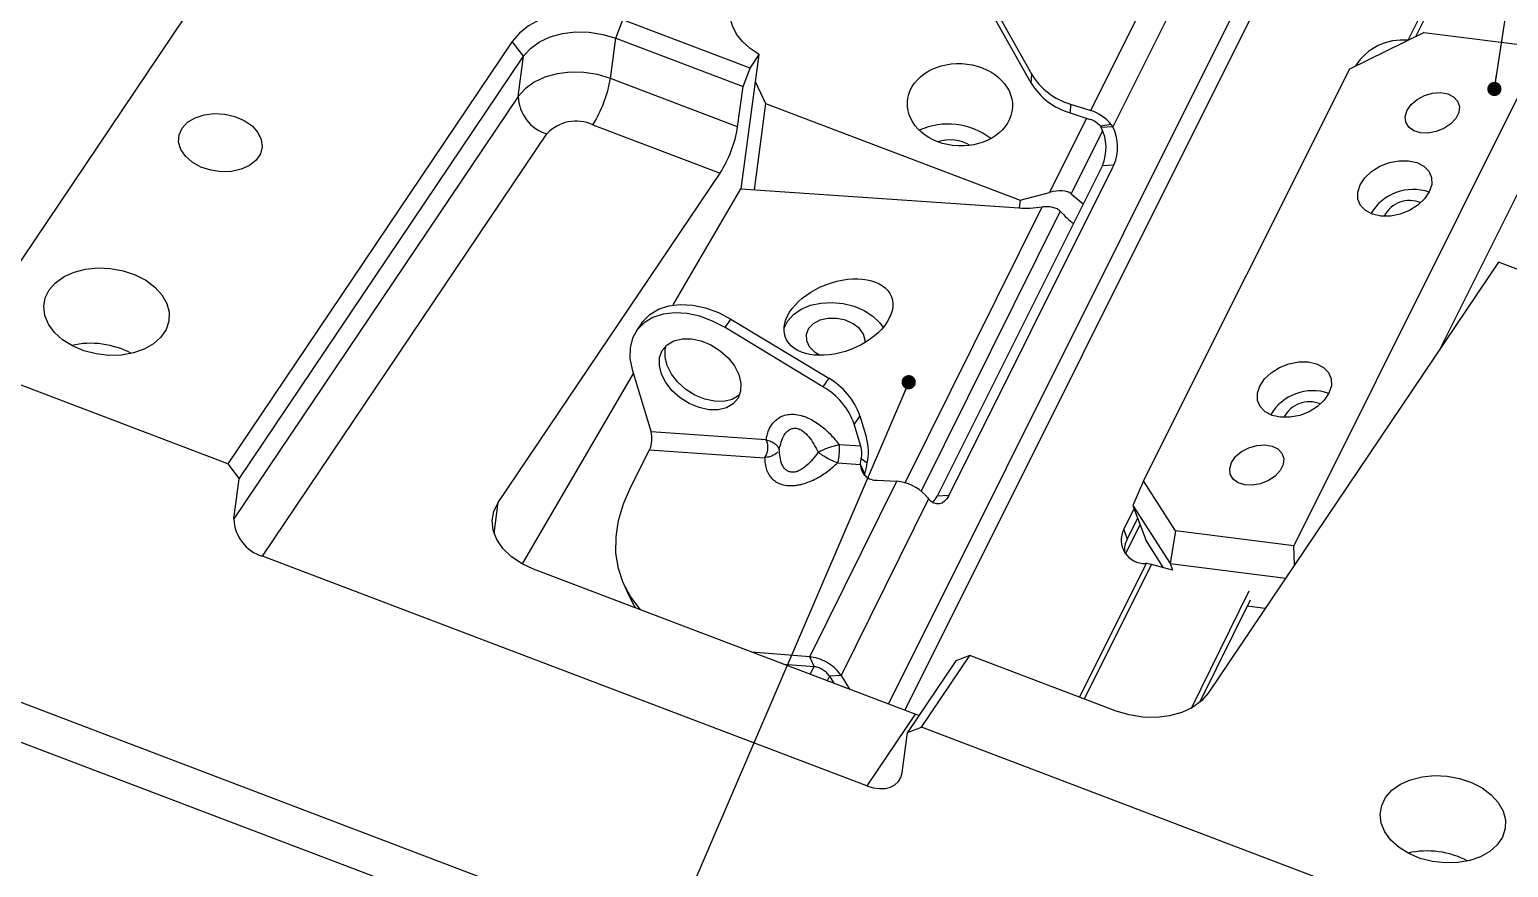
# Model space of a CAD drawing. Header units: millimetres. Extents: x 5 to 1533, y -1183 to 895.
# Drawn here: x 975 to 1080.6, y 170.4 to 230.2 of the extents above; entities that cross this region are included whole.
import ezdxf

# ---------------------------------------------------------------- set-up
doc = ezdxf.new("R2010")
doc.units = ezdxf.units.MM
doc.dimstyles.new('SLDDIMSTYLE2', dxfattribs={"dimtxt": 0.18, "dimasz": 1.016, "dimexe": 0, "dimexo": 0.0625, "dimgap": 0, "dimtad": 0, "dimtih": 1, "dimtoh": 1, "dimdec": 0, "dimrnd": 1e-09, "dimzin": 0, "dimdsep": 46, "dimtxsty": 'Standard', "dimblk1": 'DOT', "dimblk2": 'DOT', "dimsah": 1, "dimcen": 0.09, "dimadec": 0, "dimazin": 0, "dimtfac": 1.016, "dimtdec": 0, "dimtofl": 0, "dimtmove": 0, "dimatfit": 3, "dimldrblk": 'DOT', "dimfxl": 1, "dimfrac": 2, "dimtolj": 1, "dimtzin": 0, "dimarcsym": 0})

# ---------------------------------------------------------------- blocks, each defined once
blk = doc.blocks.new('_Dot')
at = {"color": 0, "linetype": 'ByBlock', "lineweight": -2}
blk.add_line((-0.5, 0), (-1, 0), dxfattribs=at)
at = {"color": 0, "linetype": 'ByBlock', "const_width": 0.5}
blk.add_lwpolyline([(-0.25, 0, 1), (0.25, 0, 1)], format="xyb", close=True, dxfattribs=at)

msp = doc.modelspace()

# ---------------------------------------------------------------- linework, layer by layer
at = {"color": 7, "linetype": 'Continuous', "lineweight": 25}
for p, q in [((969.581, 206.634), (1018.32, 279.007)), ((1073.393, 229.448), (1078.783, 240.224)), ((1050.733, 224.428), (1057.836, 238.65)), ((1059.416, 237.505), (1052.308, 223.274)), ((1046.486, 226.383), (1043.51, 231.671)), ((1043.547, 232.298), (1046.523, 227.01)), ((1016.816, 229.594), (1017.318, 230.916)), ((1026.406, 227.465), (1017.318, 230.916)), ((1009.428, 229.369), (989.12, 199.213)), ((1010.241, 228.304), (1009.428, 229.369)), ((1016.434, 226.718), (1016.816, 229.594)), ((1016.816, 229.594), (1025.904, 226.143)), ((1069.23, 227.419), (1074.53, 229.994)), ((1073.403, 229.447), (1073.393, 229.448)), ((1073.403, 229.447), (1073.393, 229.448)), ((1074.53, 229.994), (1082.978, 228.931)), ((989.933, 198.149), (1010.241, 228.304)), ((1009.859, 225.428), (1010.241, 228.304)), ((1025.782, 218.844), (1027.056, 228.43)), ((1026.406, 227.465), (1027.056, 228.43)), ((1082.978, 228.931), (1065.235, 193.362)), ((1025.904, 226.143), (1026.406, 227.465)), ((1054.51, 197.988), (1069.23, 227.419)), ((1025.522, 223.266), (1016.434, 226.718)), ((1025.522, 223.266), (1025.904, 226.143)), ((1026.795, 226.467), (1027.512, 224.927)), ((1046.486, 226.383), (1046.523, 227.01)), ((1009.859, 225.428), (989.551, 195.273)), ((1027.512, 224.927), (1026.696, 218.781)), ((1027.512, 224.927), (1045.688, 218.024)), ((1084.879, 225.865), (1075.688, 207.44)), ((1049.295, 224.893), (1049.258, 224.265)), ((1049.258, 224.265), (1050.695, 223.801)), ((1049.295, 224.893), (1050.733, 224.428)), ((1015.18, 223.412), (1024.267, 219.961)), ((1052.198, 223.44), (1051.428, 223.307)), ((1052.308, 223.274), (1051.482, 223.222)), ((991.584, 192.612), (1011.892, 222.767)), ((1008.427, 196.439), (1024.267, 219.961)), ((1051.447, 220.268), (1039.773, 196.897)), ((1052.273, 220.321), (1040.6, 196.949)), ((1051.567, 220.509), (1051.447, 220.268)), ((1051.567, 220.509), (1052.394, 220.562)), ((1052.394, 220.562), (1052.273, 220.321)), ((1020.919, 210.551), (1025.75, 218.846)), ((1025.75, 218.846), (1045.615, 217.475)), ((1045.688, 218.024), (1047.78, 218.591)), ((1045.688, 218.024), (1045.615, 217.475)), ((1049.344, 218.49), (1050.204, 217.779)), ((1079.842, 213.608), (1059.127, 182.849)), ((1098.472, 206.532), (1079.842, 213.608)), ((1018.687, 209.279), (1018.281, 208.676)), ((1018.687, 209.279), (1018.281, 208.676)), ((1024.623, 208.945), (1025.03, 209.548)), ((1025.03, 209.548), (1032.021, 205.319)), ((1031.615, 204.716), (1024.623, 208.945)), ((989.12, 199.213), (969.581, 206.634)), ((1017.994, 205.938), (1019.325, 201.536)), ((1010.151, 192.061), (1018.075, 205.669)), ((1032.021, 205.319), (1031.615, 204.716)), ((1034.252, 202.645), (1033.846, 202.042)), ((1034.322, 200.469), (1033.846, 202.042)), ((1034.252, 202.645), (1034.728, 201.072)), ((1019.335, 201.503), (1019.325, 201.536)), ((1027.555, 200.936), (1019.335, 201.503)), ((1027.555, 200.936), (1019.335, 201.503)), ((1017.896, 197.566), (1019.23, 200.209)), ((1019.23, 200.209), (1027.45, 199.641)), ((1034.322, 200.469), (1032.766, 200.576)), ((989.12, 199.213), (989.933, 198.149)), ((1032.66, 199.282), (1034.301, 199.169)), ((1034.602, 198.478), (1034.301, 199.169)), ((1034.778, 199.267), (1034.347, 199.567)), ((989.551, 195.273), (989.933, 198.149)), ((1030.676, 185.425), (1036.894, 197.963)), ((1034.596, 198.382), (1034.602, 198.478)), ((1035.487, 198.051), (1036.894, 197.963)), ((1054.51, 197.988), (1053.751, 196.247)), ((1056.782, 194.426), (1054.51, 197.988)), ((1039.158, 196.702), (1032.907, 184.1)), ((1040.6, 196.949), (1039.773, 196.897)), ((1053.089, 194.524), (1053.835, 196.016)), ((1053.751, 196.247), (1056.4, 192.095)), ((1053.751, 196.247), (1054.656, 193.775)), ((1053.089, 194.524), (1053.342, 193.835)), ((1053.217, 192.786), (1054.257, 194.865)), ((1053.342, 193.835), (1054.088, 195.326)), ((1056.782, 194.426), (1056.4, 192.095)), ((1065.235, 193.362), (1056.782, 194.426)), ((1055.922, 191.791), (1054.656, 193.775)), ((1065.292, 192.003), (1065.235, 193.362)), ((1034.752, 176.217), (991.584, 192.612)), ((1038.204, 181.343), (1010.94, 191.698)), ((1054.707, 192.089), (1054.639, 192.097)), ((1055.074, 192.019), (1054.707, 192.089)), ((1055.074, 192.019), (1054.707, 192.089)), ((1056.574, 191.616), (1055.074, 192.019)), ((1056.4, 192.095), (1064.655, 191.057)), ((1056.4, 192.095), (1056.577, 191.611)), ((1017.368, 190.662), (1017.669, 189.971)), ((1017.368, 190.662), (1017.669, 189.971)), ((1057.921, 181.779), (1062.047, 190.142)), ((1062.117, 189.489), (1058.51, 182.178)), ((1063.191, 188.883), (1061.898, 189.046)), ((1148.473, 116.03), (966.714, 185.061)), ((1030.676, 185.425), (1026.531, 185.777)), ((1028.788, 184.92), (1030.977, 184.734)), ((1030.977, 184.734), (1030.676, 185.425)), ((1041.097, 185.155), (1037.645, 180.028)), ((1038.649, 180.402), (1042.101, 185.529)), ((1042.101, 185.529), (1041.097, 185.155)), ((1052.553, 181.559), (1042.101, 185.529)), ((1032.907, 184.1), (1032.081, 184.047)), ((1032.081, 184.047), (1032.384, 183.554)), ((1032.907, 184.1), (1033.503, 183.129)), ((1148.114, 113.333), (966.356, 182.364)), ((1038.204, 181.343), (1034.752, 176.217)), ((1038.471, 181.255), (1038.204, 181.343)), ((1037.263, 177.152), (1037.645, 180.028)), ((1037.645, 180.028), (1038.649, 180.402)), ((1151.339, 137.603), (1038.649, 180.402))]:
    msp.add_line(p, q, dxfattribs=at)
at = {"color": 8, "linetype": 'Continuous', "lineweight": 25}
for p, q in [((1066.38, 242.314), (1036.29, 182.07)), ((1067.441, 241.641), (1037.464, 181.624)), ((1079.151, 240.156), (1073.92, 229.698)), ((1073.395, 229.442), (1073.393, 229.448)), ((1050.426, 223.888), (1047.78, 218.591)), ((1049.344, 218.49), (1051.592, 222.99)), ((1037.486, 197.856), (1047.261, 217.565)), ((1048.555, 217.26), (1038.632, 197.255)), ((1008.134, 194.234), (1008.427, 196.439)), ((1049.937, 182.553), (1054.707, 192.089)), ((1055.074, 192.019), (1050.275, 182.425)), ((1055.074, 192.019), (1050.275, 182.425)), ((1030.707, 184.191), (1030.977, 184.734)), ((1032.081, 184.047), (1031.923, 183.729))]:
    msp.add_line(p, q, dxfattribs=at)
at = {"color": 7, "linetype": 'Continuous', "lineweight": 25, "flags": 128}
for points in [[(1027.056, 228.43), (1026.409, 228.859), (1025.866, 229.352), (1025.442, 229.894), (1025.15, 230.469), (1024.999, 231.062), (1024.993, 231.653), (1025.131, 232.227), (1025.411, 232.766)], [(1017.318, 230.916), (1016.334, 231.221), (1015.306, 231.406), (1014.265, 231.467), (1013.243, 231.401), (1012.27, 231.21), (1011.377, 230.901), (1010.59, 230.481), (1009.934, 229.966), (1009.428, 229.369)], [(1010.241, 228.304), (1010.725, 228.86), (1011.364, 229.327), (1012.135, 229.689), (1013.008, 229.931), (1013.949, 230.045), (1014.923, 230.025), (1015.891, 229.873), (1016.816, 229.594)], [(1016.434, 226.718), (1015.508, 226.996), (1014.54, 227.149), (1013.567, 227.168), (1012.626, 227.055), (1011.753, 226.812), (1010.982, 226.451), (1010.343, 225.983), (1009.859, 225.428)], [(1073.329, 224.45), (1073.62, 224.865), (1074.045, 225.227), (1074.566, 225.504), (1075.136, 225.67), (1075.706, 225.711), (1076.225, 225.624), (1076.645, 225.417), (1076.931, 225.106), (1077.057, 224.721), (1077.01, 224.296), (1076.797, 223.868), (1076.435, 223.475), (1075.956, 223.152), (1075.404, 222.928), (1074.827, 222.823), (1074.277, 222.846), (1073.802, 222.995), (1073.445, 223.257), (1073.237, 223.609), (1073.197, 224.018), (1073.329, 224.45)], [(985.855, 223.174), (986.244, 223.592), (986.78, 223.918), (987.428, 224.132), (988.15, 224.221), (988.898, 224.179), (989.627, 224.009), (990.29, 223.722), (990.845, 223.335), (991.258, 222.873), (991.504, 222.364), (991.565, 221.842), (991.439, 221.338), (991.134, 220.885), (990.668, 220.51), (990.071, 220.238), (989.381, 220.085), (988.64, 220.061), (987.896, 220.167), (987.194, 220.398), (986.58, 220.738), (986.092, 221.166), (985.76, 221.655), (985.606, 222.174), (985.638, 222.692), (985.855, 223.174)], [(1069.967, 219.132), (1070.306, 219.635), (1070.791, 220.086), (1071.388, 220.454), (1072.056, 220.715), (1072.751, 220.851), (1073.424, 220.853), (1074.03, 220.72), (1074.528, 220.461), (1074.883, 220.094), (1075.072, 219.645), (1075.081, 219.143), (1074.91, 218.623), (1074.571, 218.12), (1074.086, 217.669), (1073.49, 217.301), (1072.821, 217.039), (1072.127, 216.903), (1071.453, 216.902), (1070.847, 217.035), (1070.35, 217.294), (1069.994, 217.661), (1069.806, 218.11), (1069.796, 218.612), (1069.967, 219.132)], [(976.369, 211.63), (976.821, 212.144), (977.421, 212.574), (978.146, 212.902), (978.966, 213.114), (979.846, 213.201), (980.752, 213.161), (981.646, 212.994), (982.491, 212.708), (983.253, 212.315), (983.9, 211.829), (984.407, 211.272), (984.752, 210.666), (984.921, 210.036), (984.908, 209.407), (984.712, 208.806), (984.342, 208.257), (983.813, 207.782), (983.147, 207.401), (982.371, 207.13), (981.516, 206.98), (980.619, 206.956), (979.714, 207.06), (978.84, 207.287), (978.033, 207.629), (977.324, 208.071), (976.744, 208.595), (976.316, 209.18), (976.058, 209.801), (975.98, 210.434), (976.085, 211.052), (976.369, 211.63)], [(1018.687, 209.279), (1018.76, 209.382), (1019.248, 209.881), (1019.869, 210.256), (1020.604, 210.496), (1021.427, 210.592), (1022.311, 210.541), (1023.227, 210.345), (1024.143, 210.01), (1025.03, 209.548)], [(1018.687, 209.279), (1018.76, 209.382), (1019.248, 209.881), (1019.869, 210.256), (1020.604, 210.496), (1021.427, 210.592), (1022.311, 210.541), (1023.227, 210.345), (1024.143, 210.01), (1025.03, 209.548)], [(1029.102, 209.425), (1029.509, 209.881), (1030.056, 210.255), (1030.718, 210.529), (1031.464, 210.692), (1032.259, 210.735), (1033.065, 210.656), (1033.846, 210.459), (1034.564, 210.153), (1035.186, 209.752), (1035.683, 209.276), (1035.917, 208.953)], [(1024.623, 208.945), (1023.737, 209.407), (1022.821, 209.742), (1021.905, 209.938), (1021.021, 209.989), (1020.198, 209.893), (1019.463, 209.653), (1018.842, 209.278), (1018.354, 208.779), (1018.017, 208.175), (1017.842, 207.484), (1017.834, 206.73), (1017.994, 205.938)], [(1024.623, 208.945), (1023.737, 209.407), (1022.821, 209.742), (1021.905, 209.938), (1021.021, 209.989), (1020.198, 209.893), (1019.463, 209.653), (1018.842, 209.278), (1018.354, 208.779), (1018.017, 208.175), (1017.842, 207.484), (1017.834, 206.73), (1017.994, 205.938)], [(1028.832, 208.829), (1028.854, 208.908), (1029.102, 209.425)], [(1034.616, 207.85), (1034.624, 208.026), (1034.512, 208.464), (1034.223, 208.874), (1033.781, 209.217), (1033.226, 209.463), (1032.607, 209.591), (1031.98, 209.59), (1031.4, 209.458), (1030.919, 209.209), (1030.578, 208.864)], [(1025.603, 205.587), (1025.754, 204.976), (1025.735, 204.402), (1025.548, 203.898), (1025.205, 203.493), (1024.723, 203.211), (1024.133, 203.068), (1023.467, 203.072), (1022.766, 203.223), (1022.068, 203.512), (1021.416, 203.923), (1020.847, 204.432), (1020.393, 205.009), (1020.082, 205.62), (1019.931, 206.23), (1019.95, 206.804), (1020.137, 207.308), (1020.48, 207.713), (1020.962, 207.996), (1021.552, 208.139), (1022.218, 208.135), (1022.919, 207.984), (1023.617, 207.695), (1024.269, 207.283), (1024.838, 206.775), (1025.292, 206.198), (1025.603, 205.587)], [(1025.603, 205.587), (1025.754, 204.976), (1025.735, 204.402), (1025.548, 203.898), (1025.205, 203.493), (1024.723, 203.211), (1024.133, 203.068), (1023.467, 203.072), (1022.766, 203.223), (1022.068, 203.512), (1021.416, 203.923), (1020.847, 204.432), (1020.393, 205.009), (1020.082, 205.62), (1019.931, 206.23), (1019.95, 206.804), (1020.137, 207.308), (1020.48, 207.713), (1020.962, 207.996), (1021.552, 208.139), (1022.218, 208.135), (1022.919, 207.984), (1023.617, 207.695), (1024.269, 207.283), (1024.838, 206.775), (1025.292, 206.198), (1025.603, 205.587)], [(1030.578, 208.864), (1030.41, 208.453), (1030.428, 208.014), (1030.631, 207.586), (1031.001, 207.205), (1031.396, 206.958)], [(1025.663, 204.142), (1025.611, 204.096), (1025.13, 203.814), (1024.539, 203.671), (1023.874, 203.675), (1023.172, 203.826), (1022.475, 204.115), (1021.822, 204.526), (1021.253, 205.035), (1020.799, 205.612), (1020.488, 206.223), (1020.338, 206.834), (1020.356, 207.407), (1020.428, 207.668)], [(1025.663, 204.142), (1025.611, 204.096), (1025.13, 203.814), (1024.539, 203.671), (1023.874, 203.675), (1023.172, 203.826), (1022.475, 204.115), (1021.822, 204.526), (1021.253, 205.035), (1020.799, 205.612), (1020.488, 206.223), (1020.338, 206.834), (1020.356, 207.407), (1020.428, 207.668)], [(1062.801, 204.765), (1063.14, 205.268), (1063.624, 205.719), (1064.221, 206.088), (1064.89, 206.349), (1065.584, 206.485), (1066.258, 206.486), (1066.864, 206.353), (1067.361, 206.094), (1067.717, 205.728), (1067.905, 205.278), (1067.915, 204.776), (1067.744, 204.256), (1067.405, 203.754), (1066.92, 203.303), (1066.323, 202.934), (1065.655, 202.673), (1064.96, 202.537), (1064.287, 202.535), (1063.681, 202.668), (1063.183, 202.927), (1062.828, 203.294), (1062.639, 203.743), (1062.63, 204.245), (1062.801, 204.765)], [(1060.787, 199.308), (1061.078, 199.724), (1061.503, 200.085), (1062.024, 200.362), (1062.595, 200.528), (1063.165, 200.57), (1063.684, 200.483), (1064.104, 200.275), (1064.39, 199.965), (1064.515, 199.58), (1064.469, 199.154), (1064.256, 198.726), (1063.893, 198.333), (1063.415, 198.01), (1062.863, 197.786), (1062.286, 197.681), (1061.736, 197.704), (1061.261, 197.853), (1060.904, 198.115), (1060.696, 198.467), (1060.656, 198.877), (1060.787, 199.308)], [(1018.601, 188.788), (1018.539, 188.857), (1017.863, 189.738), (1017.35, 190.704), (1017.006, 191.743), (1016.835, 192.843), (1016.84, 193.989), (1017.02, 195.168), (1017.374, 196.365), (1017.896, 197.566)], [(1018.601, 188.788), (1018.539, 188.857), (1017.863, 189.738), (1017.35, 190.704), (1017.006, 191.743), (1016.835, 192.843), (1016.84, 193.989), (1017.02, 195.168), (1017.374, 196.365), (1017.896, 197.566)], [(1010.94, 191.698), (1010.093, 192.093), (1009.356, 192.588), (1008.758, 193.165), (1008.322, 193.802), (1008.065, 194.473), (1007.996, 195.154), (1008.118, 195.818), (1008.427, 196.439)], [(1040.6, 196.949), (1040.46, 196.718), (1040.297, 196.537), (1040.117, 196.413), (1039.925, 196.348), (1039.727, 196.346), (1039.529, 196.406), (1039.337, 196.525), (1039.158, 196.702)], [(1040.6, 196.949), (1040.46, 196.718), (1040.297, 196.537), (1040.117, 196.413), (1039.925, 196.348), (1039.727, 196.346), (1039.529, 196.406), (1039.337, 196.525), (1039.158, 196.702)], [(1018.245, 188.924), (1018.164, 189.047), (1017.669, 189.971)], [(1018.245, 188.924), (1018.164, 189.047), (1017.669, 189.971)], [(1059.127, 182.849), (1058.644, 182.294), (1058.004, 181.827), (1057.233, 181.465), (1056.36, 181.222), (1055.419, 181.109), (1054.446, 181.129), (1053.478, 181.281), (1052.553, 181.559)], [(1034.752, 176.217), (1035.199, 176.083), (1035.639, 176.024), (1036.054, 176.041), (1036.428, 176.133), (1036.747, 176.299), (1036.998, 176.53), (1037.172, 176.818), (1037.263, 177.152)], [(1071.792, 175.388), (1072.244, 175.903), (1072.844, 176.333), (1073.569, 176.66), (1074.389, 176.872), (1075.269, 176.96), (1076.175, 176.92), (1077.069, 176.753), (1077.914, 176.467), (1078.676, 176.073), (1079.324, 175.588), (1079.83, 175.031), (1080.175, 174.425), (1080.344, 173.794), (1080.331, 173.166), (1080.135, 172.565), (1079.765, 172.015), (1079.236, 171.541), (1078.57, 171.16), (1077.794, 170.889), (1076.94, 170.738), (1076.042, 170.715), (1075.137, 170.819), (1074.263, 171.046), (1073.456, 171.388), (1072.747, 171.83), (1072.167, 172.354), (1071.739, 172.938), (1071.481, 173.56), (1071.403, 174.192), (1071.508, 174.81), (1071.792, 175.388)]]:
    msp.add_lwpolyline(points, dxfattribs=at)
at = {"color": 7, "linetype": 'Continuous', "lineweight": 25}
for centre, radius, start, end in [((1072.992, 225.511), 3.957, 84.19397, 147.79311), ((1007.616, 228.173), 8.937, 327.81196, 350.62967), ((1050.608, 228.906), 4.833, 211.46846, 253.77618), ((1050.646, 229.533), 4.833, 211.46846, 253.77618), ((1012.721, 225.508), 2.863, 181.59603, 253.17271), ((1049.815, 221.486), 3.081, 39.33926, 72.67847), ((1013.982, 220.814), 2.861, 65.25886, 136.93852), ((1016.704, 224.721), 8.937, 327.81196, 350.62967), ((1040.551, 218.49), 4.98, 52.2273, 114.41839), ((1050.236, 222.33), 1.541, 39.33926, 72.67847), ((1048.649, 221.775), 3.181, 336.55179, 27.05269), ((1049.476, 221.828), 3.181, 336.55179, 27.05269), ((1040.67, 219.405), 2.929, 60.14464, 107.15274), ((1073.759, 215.278), 3.52, 71.04205, 149.51488), ((1073.51, 215.953), 2.055, 67.26877, 152.97527), ((979.329, 201.573), 6.241, 62.26551, 102.5966), ((1029.549, 200.988), 4.986, 19.40979, 60.28202), ((1029.143, 200.385), 4.986, 19.40979, 60.28202), ((1066.592, 200.911), 3.52, 71.04205, 149.51488), ((1066.344, 201.587), 2.055, 67.26877, 152.97527), ((1017.5, 201.001), 1.903, 335.4067, 15.31529), ((1031.001, 200.065), 3.861, 348.07423, 15.11758), ((1032.458, 199.966), 1.93, 348.07423, 15.11758), ((1035.385, 199.132), 1.085, 178.03797, 275.37514), ((1036.628, 194.825), 3.149, 43.61818, 85.15303), ((1038.623, 197.426), 1.266, 309.96559, 335.292), ((992.413, 195.352), 2.863, 181.59603, 253.17271), ((1054.576, 193.765), 1.669, 152.94133, 272.17936), ((1054.879, 193.012), 1.743, 151.83104, 184.18855), ((1074.752, 165.331), 6.241, 62.26551, 102.5966)]:
    msp.add_arc(centre, radius, start, end, dxfattribs=at)
for centre, major_axis, ratio in [((1041.391, 224.845), (3.752, -0.171), 0.7836454), ((1032.717, 209.689), (3.782, 1.453), 0.6114495)]:
    msp.add_ellipse(centre, major_axis=major_axis, ratio=ratio, dxfattribs=at)
for centre, major_axis, ratio, start_param, end_param in [((1047.652, 217.506), (1.844, 0.784), 0.4915967, 0.2492612, 1.2964587), ((1047.727, 221.102), (5.043, 1.937), 0.6114495, 4.0617601, 4.3916789), ((1048.153, 224.308), (-3.093, 8.444), 0.3448545, 2.4206911, 2.6480924)]:
    msp.add_ellipse(centre, major_axis=major_axis, ratio=ratio, start_param=start_param, end_param=end_param, dxfattribs=at)
for points, knots in [([(1051.428, 223.307), (1051.438, 223.293), (1051.453, 223.273), (1051.47, 223.244), (1051.478, 223.229), (1051.482, 223.222)], [0, 0, 0, 0, 0.4984439, 0.7490327, 1, 1, 1, 1]), ([(1051.428, 223.307), (1051.438, 223.293), (1051.453, 223.273), (1051.47, 223.244), (1051.478, 223.229), (1051.482, 223.222)], [0, 0, 0, 0, 0.49844395, 0.74903273, 1, 1, 1, 1]), ([(1052.308, 223.274), (1052.3, 223.289), (1052.284, 223.317), (1052.248, 223.372), (1052.218, 223.413), (1052.198, 223.44)], [0, 0, 0, 0, 0.2503258, 0.5006515, 1, 1, 1, 1]), ([(1052.308, 223.274), (1052.3, 223.289), (1052.284, 223.317), (1052.248, 223.372), (1052.218, 223.413), (1052.198, 223.44)], [0, 0, 0, 0, 0.2503258, 0.5006515, 1, 1, 1, 1]), ([(1047.261, 217.565), (1047.384, 217.578), (1047.629, 217.603), (1048.005, 217.552), (1048.339, 217.446), (1048.484, 217.321), (1048.555, 217.26)], [0, 0, 0, 0, 0.251452, 0.5026628, 0.7597707, 1, 1, 1, 1]), ([(1027.555, 200.936), (1027.576, 201.048), (1027.619, 201.273), (1027.729, 201.597), (1027.879, 201.9), (1028.084, 202.184), (1028.343, 202.428), (1028.679, 202.624), (1029.082, 202.744), (1029.553, 202.763), (1029.969, 202.692), (1030.307, 202.585), (1030.631, 202.452), (1031.022, 202.243), (1031.581, 201.856), (1032.194, 201.301), (1032.577, 200.815), (1032.766, 200.576)], [0, 0, 0, 0, 0.0580978, 0.1168786, 0.1786743, 0.237541, 0.302977, 0.3648497, 0.4334909, 0.5000456, 0.5665369, 0.6004181, 0.6352813, 0.6971853, 0.7627209, 0.8832036, 1, 1, 1, 1]), ([(1027.555, 200.936), (1027.576, 201.048), (1027.619, 201.273), (1027.729, 201.597), (1027.879, 201.9), (1028.084, 202.184), (1028.343, 202.428), (1028.679, 202.624), (1029.082, 202.744), (1029.553, 202.763), (1029.969, 202.692), (1030.307, 202.585), (1030.631, 202.452), (1031.022, 202.243), (1031.581, 201.856), (1032.194, 201.301), (1032.577, 200.815), (1032.766, 200.576)], [0, 0, 0, 0, 0.0580978, 0.1168786, 0.1786743, 0.237541, 0.302977, 0.3648497, 0.4334909, 0.5000456, 0.5665369, 0.6004181, 0.6352813, 0.6971853, 0.7627209, 0.8832036, 1, 1, 1, 1]), ([(1028.487, 200.234), (1028.577, 200.6), (1028.709, 201.137), (1029.107, 201.601), (1029.4, 201.743), (1029.645, 201.768), (1029.901, 201.708), (1030.241, 201.524), (1030.78, 200.995), (1031.07, 200.428), (1031.267, 200.042)], [0, 0, 0, 0, 0.261698, 0.3846413, 0.4445207, 0.4999529, 0.5553454, 0.6151796, 0.7382562, 1, 1, 1, 1]), ([(1028.487, 200.234), (1028.577, 200.6), (1028.709, 201.137), (1029.107, 201.601), (1029.4, 201.743), (1029.645, 201.768), (1029.901, 201.708), (1030.241, 201.524), (1030.78, 200.995), (1031.07, 200.428), (1031.267, 200.042)], [0, 0, 0, 0, 0.261698, 0.3846413, 0.4445207, 0.4999529, 0.5553454, 0.6151796, 0.7382562, 1, 1, 1, 1]), ([(1027.45, 199.641), (1027.509, 199.734), (1027.625, 199.916), (1027.699, 200.269), (1027.683, 200.63), (1027.598, 200.834), (1027.555, 200.936)], [0, 0, 0, 0, 0.25285239, 0.49999955, 0.74714137, 1, 1, 1, 1]), ([(1027.45, 199.641), (1027.509, 199.734), (1027.625, 199.916), (1027.699, 200.269), (1027.683, 200.63), (1027.598, 200.834), (1027.555, 200.936)], [0, 0, 0, 0, 0.2528524, 0.4999995, 0.7471414, 1, 1, 1, 1]), ([(1027.555, 200.936), (1027.67, 200.898), (1027.921, 200.815), (1028.207, 200.643), (1028.413, 200.44), (1028.462, 200.302), (1028.487, 200.234)], [0, 0, 0, 0, 0.2328202, 0.508072, 0.7542727, 1, 1, 1, 1]), ([(1027.555, 200.936), (1027.67, 200.898), (1027.921, 200.815), (1028.207, 200.643), (1028.413, 200.44), (1028.462, 200.302), (1028.487, 200.234)], [0, 0, 0, 0, 0.2328202, 0.508072, 0.7542727, 1, 1, 1, 1]), ([(1027.45, 199.641), (1027.456, 199.495), (1027.468, 199.199), (1027.575, 198.781), (1027.753, 198.418), (1027.994, 198.124), (1028.295, 197.894), (1028.675, 197.726), (1029.138, 197.645), (1029.561, 197.656), (1029.913, 197.713), (1030.254, 197.795), (1030.673, 197.94), (1031.286, 198.23), (1031.981, 198.673), (1032.436, 199.081), (1032.66, 199.282)], [0, 0, 0, 0, 0.0786931, 0.1584404, 0.2375383, 0.3029543, 0.3648166, 0.4334945, 0.5000844, 0.566612, 0.6005139, 0.6354001, 0.6971991, 0.7626181, 0.8831867, 1, 1, 1, 1]), ([(1027.45, 199.641), (1027.456, 199.495), (1027.468, 199.199), (1027.575, 198.781), (1027.753, 198.418), (1027.994, 198.124), (1028.295, 197.894), (1028.675, 197.726), (1029.138, 197.645), (1029.561, 197.656), (1029.913, 197.713), (1030.254, 197.795), (1030.673, 197.94), (1031.286, 198.23), (1031.981, 198.673), (1032.436, 199.081), (1032.66, 199.282)], [0, 0, 0, 0, 0.0786931, 0.1584404, 0.2375383, 0.3029543, 0.3648166, 0.4334945, 0.5000844, 0.566612, 0.6005139, 0.6354001, 0.6971991, 0.7626181, 0.8831867, 1, 1, 1, 1]), ([(1031.267, 200.042), (1031.011, 199.696), (1030.634, 199.189), (1030.016, 198.753), (1029.651, 198.62), (1029.388, 198.597), (1029.149, 198.655), (1028.882, 198.831), (1028.563, 199.332), (1028.518, 199.869), (1028.487, 200.234)], [0, 0, 0, 0, 0.26182938, 0.38466026, 0.44453833, 0.49997014, 0.55541235, 0.61530635, 0.73826596, 1, 1, 1, 1]), ([(1031.267, 200.042), (1031.011, 199.696), (1030.634, 199.189), (1030.016, 198.753), (1029.651, 198.62), (1029.388, 198.597), (1029.149, 198.655), (1028.882, 198.831), (1028.563, 199.332), (1028.518, 199.869), (1028.487, 200.234)], [0, 0, 0, 0, 0.2618294, 0.3846603, 0.4445383, 0.4999701, 0.5554123, 0.6153064, 0.738266, 1, 1, 1, 1]), ([(1031.267, 200.042), (1031.386, 200.101), (1031.622, 200.219), (1032.024, 200.381), (1032.422, 200.505), (1032.657, 200.554), (1032.766, 200.576)], [0, 0, 0, 0, 0.24729898, 0.49293553, 0.76704006, 1, 1, 1, 1]), ([(1031.267, 200.042), (1031.386, 200.101), (1031.622, 200.219), (1032.024, 200.381), (1032.422, 200.505), (1032.657, 200.554), (1032.766, 200.576)], [0, 0, 0, 0, 0.247299, 0.4929355, 0.7670401, 1, 1, 1, 1]), ([(1032.66, 199.282), (1032.555, 199.319), (1032.326, 199.4), (1031.948, 199.586), (1031.58, 199.81), (1031.371, 199.965), (1031.267, 200.042)], [0, 0, 0, 0, 0.2371223, 0.5156856, 0.7617973, 1, 1, 1, 1]), ([(1032.66, 199.282), (1032.555, 199.319), (1032.326, 199.4), (1031.948, 199.586), (1031.58, 199.81), (1031.371, 199.965), (1031.267, 200.042)], [0, 0, 0, 0, 0.23712234, 0.51568558, 0.76179729, 1, 1, 1, 1]), ([(1032.766, 200.576), (1032.77, 200.476), (1032.778, 200.279), (1032.757, 199.92), (1032.72, 199.564), (1032.68, 199.377), (1032.66, 199.282)], [0, 0, 0, 0, 0.2528165, 0.4999992, 0.7471767, 1, 1, 1, 1]), ([(1032.766, 200.576), (1032.77, 200.476), (1032.778, 200.279), (1032.757, 199.92), (1032.72, 199.564), (1032.68, 199.377), (1032.66, 199.282)], [0, 0, 0, 0, 0.2528165, 0.4999992, 0.7471767, 1, 1, 1, 1]), ([(1034.301, 199.169), (1034.303, 199.224), (1034.305, 199.31), (1034.325, 199.45), (1034.34, 199.527), (1034.347, 199.567)], [0, 0, 0, 0, 0.4767611, 0.7349343, 1, 1, 1, 1]), ([(1034.301, 199.169), (1034.303, 199.224), (1034.305, 199.31), (1034.325, 199.45), (1034.34, 199.527), (1034.347, 199.567)], [0, 0, 0, 0, 0.4767611, 0.7349343, 1, 1, 1, 1]), ([(1034.602, 198.478), (1034.616, 198.536), (1034.644, 198.653), (1034.704, 198.91), (1034.749, 199.126), (1034.778, 199.267)], [0, 0, 0, 0, 0.25498466, 0.50997703, 1, 1, 1, 1]), ([(1034.602, 198.478), (1034.616, 198.536), (1034.644, 198.653), (1034.704, 198.91), (1034.749, 199.126), (1034.778, 199.267)], [0, 0, 0, 0, 0.2549847, 0.509977, 1, 1, 1, 1]), ([(1038.908, 196.997), (1038.931, 196.972), (1038.978, 196.921), (1039.064, 196.821), (1039.12, 196.749), (1039.158, 196.702)], [0, 0, 0, 0, 0.2512711, 0.5025419, 1, 1, 1, 1]), ([(1038.908, 196.997), (1038.931, 196.972), (1038.978, 196.921), (1039.064, 196.821), (1039.12, 196.749), (1039.158, 196.702)], [0, 0, 0, 0, 0.25127109, 0.50254194, 1, 1, 1, 1]), ([(1032.907, 184.1), (1032.792, 184.257), (1032.563, 184.57), (1032.023, 184.978), (1031.413, 185.278), (1030.949, 185.398), (1030.714, 185.421), (1030.676, 185.425)], [0, 0, 0, 0, 0.2383952, 0.4767986, 0.7152879, 0.9538381, 1, 1, 1, 1]), ([(1032.907, 184.1), (1032.792, 184.257), (1032.563, 184.57), (1032.023, 184.978), (1031.413, 185.278), (1030.949, 185.398), (1030.714, 185.421), (1030.676, 185.425)], [0, 0, 0, 0, 0.2383952, 0.47679858, 0.71528792, 0.95383809, 1, 1, 1, 1]), ([(1032.081, 184.047), (1032.024, 184.127), (1031.91, 184.287), (1031.643, 184.496), (1031.341, 184.653), (1031.112, 184.717), (1030.996, 184.732), (1030.977, 184.734)], [0, 0, 0, 0, 0.23835042, 0.47669051, 0.71527988, 0.9541123, 1, 1, 1, 1]), ([(1032.081, 184.047), (1032.024, 184.127), (1031.91, 184.287), (1031.643, 184.496), (1031.341, 184.653), (1031.112, 184.717), (1030.996, 184.732), (1030.977, 184.734)], [0, 0, 0, 0, 0.23835042, 0.47669051, 0.71527988, 0.9541123, 1, 1, 1, 1])]:
    msp.add_open_spline(points, degree=3, knots=knots, dxfattribs=at)
at = {"color": 8, "linetype": 'Continuous', "lineweight": 25}
for points, knots in [([(1028.385, 200.069), (1028.378, 200.058), (1028.328, 199.98), (1028.144, 199.848), (1027.836, 199.71), (1027.571, 199.663), (1027.45, 199.641)], [0, 0, 0, 0, 0.0501947, 0.3570983, 0.7064342, 1, 1, 1, 1]), ([(1028.385, 200.069), (1028.378, 200.058), (1028.328, 199.98), (1028.144, 199.848), (1027.836, 199.71), (1027.571, 199.663), (1027.45, 199.641)], [0, 0, 0, 0, 0.0501947, 0.3570983, 0.7064342, 1, 1, 1, 1]), ([(1028.487, 200.234), (1028.483, 200.22), (1028.476, 200.2), (1028.463, 200.182), (1028.458, 200.175)], [0, 0, 0, 0, 0.65461521, 1, 1, 1, 1]), ([(1028.487, 200.234), (1028.483, 200.22), (1028.476, 200.2), (1028.463, 200.182), (1028.458, 200.175)], [0, 0, 0, 0, 0.6546152, 1, 1, 1, 1])]:
    msp.add_open_spline(points, degree=3, knots=knots, dxfattribs=at)

# ---------------------------------------------------------------- leaders
at = {"color": 7, "linetype": 'Continuous', "lineweight": 0}
for points in [[(1079.557, 225.974), (1088.654, 285.064)], [(1037.737, 205.037), (984.507, 81.036)]]:
    msp.add_leader(points, dimstyle='SLDDIMSTYLE2', dxfattribs=at)

doc.saveas('drawing.dxf')
